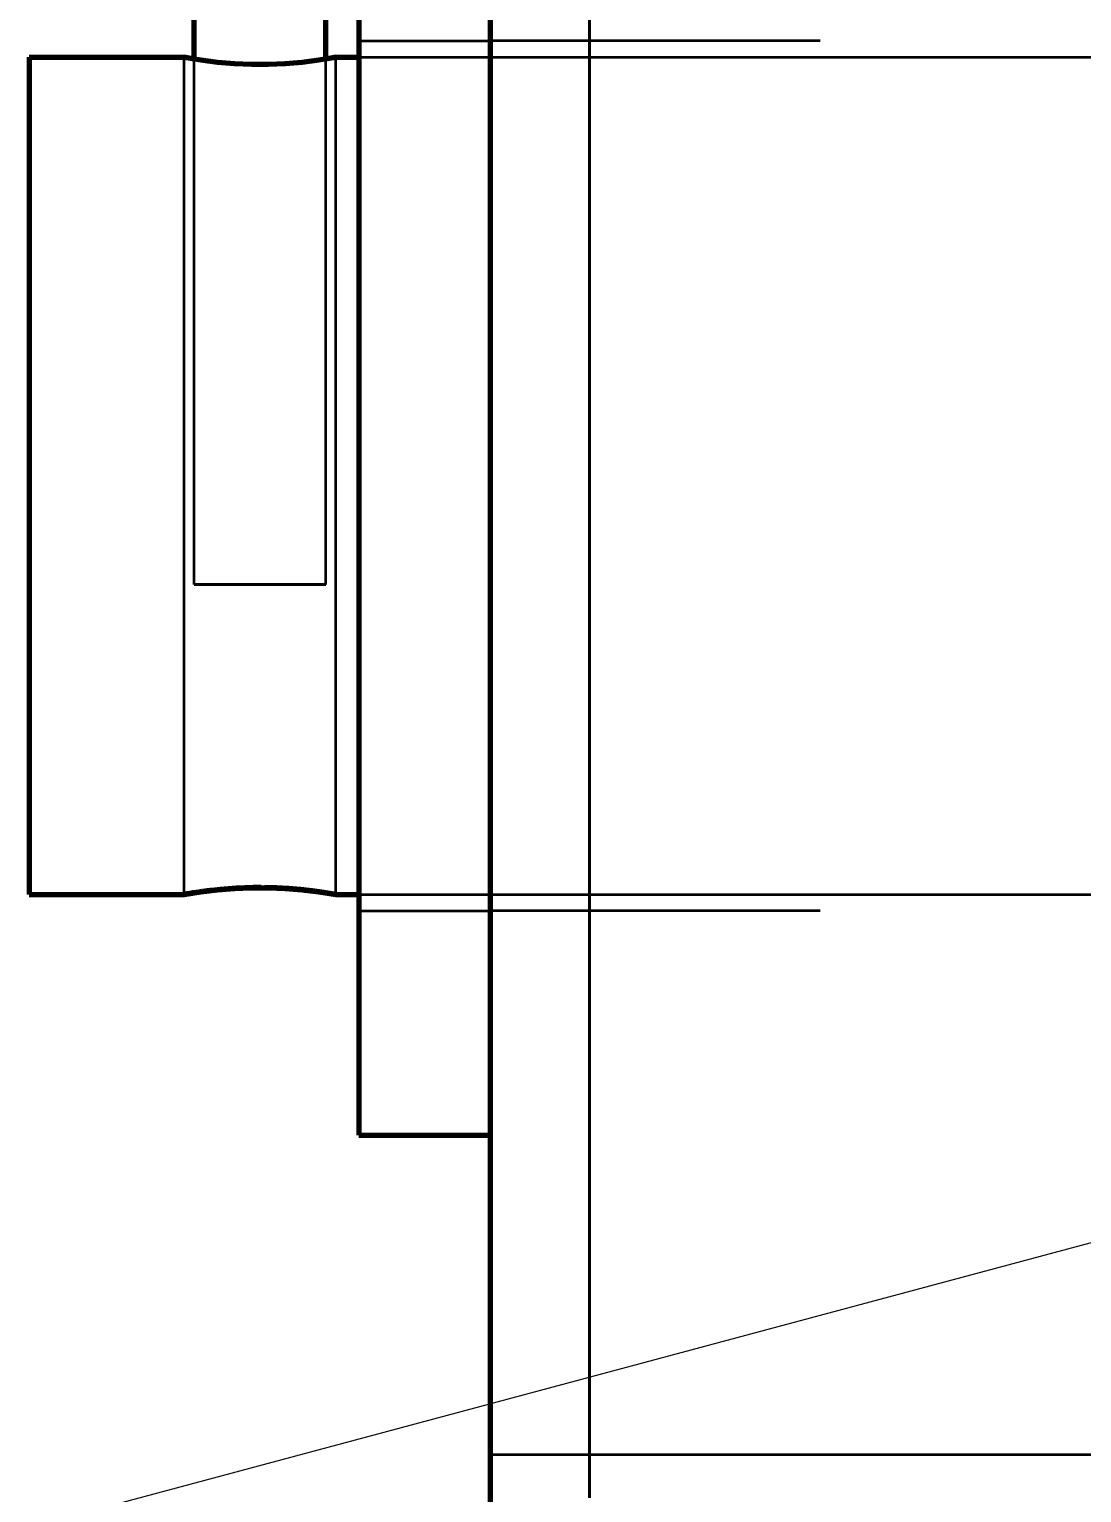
# Model space of a CAD drawing. Header units: millimetres. Extents: x 0 to 2382, y 0 to 420.
# Drawn here: x 137 to 140.194, y 227.915 to 232.355 of the extents above; entities that cross this region are included whole.
import ezdxf

# ---------------------------------------------------------------- set-up
doc = ezdxf.new("R2010")
doc.units = ezdxf.units.MM
doc.linetypes.add('IRAM-E-TRAZOS', pattern=[5, 4, -1])
for name, color, linetype, lineweight in [('01-VISIBLE', 7, 'CONTINUOUS', 70), ('02-OCULTA', 4, 'IRAM-E-TRAZOS', 35), ('04-COTA', 3, 'CONTINUOUS', 18), ('08-FINA', 5, 'CONTINUOUS', 18)]:
    doc.layers.add(name, color=color, linetype=linetype, lineweight=lineweight)
doc.styles.add('ISO3098', font='isocpeur.ttf')
doc.dimstyles.new('FLAMA-IRAM', dxfattribs={"dimtxt": 3.5, "dimasz": 3.5, "dimexe": 2, "dimexo": 1.5, "dimgap": 1, "dimtad": 1, "dimdec": 1, "dimtxsty": 'ISO3098', "dimblk": 'IRAM_FLECHA', "dimblk1": 'IRAM_FLECHA', "dimblk2": 'IRAM_FLECHA', "dimcen": 2.5, "dimclrd": 256, "dimclre": 256, "dimclrt": 256, "dimazin": 3, "dimtfac": 1, "dimtmove": 0, "dimatfit": 3, "dimlwd": 18, "dimlwe": 18})

# ---------------------------------------------------------------- blocks, each defined once
blk = doc.blocks.new('IRAM_FLECHA')
blk.add_solid([(0, 0), (-1, 0.125), (-1, -0.125)])

msp = doc.modelspace()

# ---------------------------------------------------------------- linework, layer by layer
at = {"layer": '01-VISIBLE'}
for p, q in [((137.5, 232.2649), (137.5, 232.59)), ((137.9, 232.2649), (137.9, 232.59)), ((137, 232.27), (137.47, 232.27)), ((137.93, 232.27), (138, 232.27)), ((137, 229.73), (137.47, 229.73)), ((137.93, 229.73), (138, 229.73)), ((138, 229), (138.4, 229))]:
    msp.add_line(p, q, dxfattribs=at)
for points in [[(138, 232.4), (138, 232.35), (138, 232.3), (138, 232.25), (138, 232.2), (138, 232.15), (138, 232.1), (138, 232.05), (138, 232), (138, 231.95), (138, 231.9), (138, 231.85), (138, 231.8), (138, 231.75), (138, 231.7), (138, 231.65), (138, 231.6), (138, 231.55), (138, 231.5), (138, 231.45), (138, 231.4), (138, 231.35), (138, 231.3), (138, 231.25), (138, 231.2), (138, 231.15), (138, 231.1), (138, 231.05), (138, 231), (138, 230.95), (138, 230.9), (138, 230.85), (138, 230.8), (138, 230.75), (138, 230.7), (138, 230.65), (138, 230.6), (138, 230.55), (138, 230.5), (138, 230.45), (138, 230.4), (138, 230.35), (138, 230.3), (138, 230.25), (138, 230.2), (138, 230.15), (138, 230.1), (138, 230.05), (138, 230), (138, 229.95), (138, 229.9), (138, 229.85), (138, 229.8), (138, 229.75), (138, 229.7), (138, 229.65), (138, 229.6), (138, 229.55), (138, 229.5), (138, 229.45), (138, 229.4), (138, 229.35), (138, 229.3), (138, 229.25), (138, 229.2), (138, 229.15), (138, 229.1), (138, 229.05), (138, 229)], [(138.4, 227.85), (138.4, 227.9375), (138.4, 228.025), (138.4, 228.1125), (138.4, 228.2), (138.4, 228.2875), (138.4, 228.375), (138.4, 228.4625), (138.4, 228.55), (138.4, 228.6375), (138.4, 228.725), (138.4, 228.8125), (138.4, 228.9), (138.4, 228.9875), (138.4, 229.075), (138.4, 229.1625), (138.4, 229.25), (138.4, 229.3375), (138.4, 229.425), (138.4, 229.5125), (138.4, 229.6), (138.4, 229.6875), (138.4, 229.775), (138.4, 229.8625), (138.4, 229.95), (138.4, 230.0375), (138.4, 230.125), (138.4, 230.2125), (138.4, 230.3), (138.4, 230.3875), (138.4, 230.475), (138.4, 230.5625), (138.4, 230.65), (138.4, 230.7375), (138.4, 230.825), (138.4, 230.9125), (138.4, 231), (138.4, 231.0875), (138.4, 231.175), (138.4, 231.2625), (138.4, 231.35), (138.4, 231.4375), (138.4, 231.525), (138.4, 231.6125), (138.4, 231.7), (138.4, 231.7875), (138.4, 231.875), (138.4, 231.9625), (138.4, 232.05), (138.4, 232.1375), (138.4, 232.225), (138.4, 232.3125), (138.4, 232.4)], [(137, 232.27), (137, 232.2192), (137, 232.1684), (137, 232.1176), (137, 232.0668), (137, 232.016), (137, 231.9652), (137, 231.9144), (137, 231.8636), (137, 231.8128), (137, 231.762), (137, 231.7112), (137, 231.6604), (137, 231.6096), (137, 231.5588), (137, 231.508), (137, 231.4572), (137, 231.4064), (137, 231.3556), (137, 231.3048), (137, 231.254), (137, 231.2032), (137, 231.1524), (137, 231.1016), (137, 231.0508), (137, 231), (137, 230.9492), (137, 230.8984), (137, 230.8476), (137, 230.7968), (137, 230.746), (137, 230.6952), (137, 230.6444), (137, 230.5936), (137, 230.5428), (137, 230.492), (137, 230.4412), (137, 230.3904), (137, 230.3396), (137, 230.2888), (137, 230.238), (137, 230.1872), (137, 230.1364), (137, 230.0856), (137, 230.0348), (137, 229.984), (137, 229.9332), (137, 229.8824), (137, 229.8316), (137, 229.7808), (137, 229.73)], [(137.5, 232.2649), (137.495, 232.2657), (137.49, 232.2665), (137.485, 232.2674), (137.48, 232.2682), (137.475, 232.2691), (137.47, 232.27)], [(137.47, 232.27), (137.5207, 232.2618), (137.5717, 232.2556), (137.623, 232.2514), (137.6743, 232.2493), (137.7257, 232.2493), (137.777, 232.2514), (137.8283, 232.2556), (137.8793, 232.2618), (137.93, 232.27)], [(137.93, 232.27), (137.925, 232.2691), (137.92, 232.2682), (137.915, 232.2674), (137.91, 232.2665), (137.905, 232.2657), (137.9, 232.2649)], [(137.47, 229.73), (137.5207, 229.7382), (137.5717, 229.7444), (137.623, 229.7486), (137.6743, 229.7507), (137.7257, 229.7507), (137.777, 229.7486), (137.8283, 229.7444), (137.8793, 229.7382), (137.93, 229.73)], [(137.5252, 229.7388), (137.5159, 229.7375), (137.5067, 229.7361), (137.4975, 229.7347), (137.4883, 229.7332), (137.4792, 229.7316), (137.47, 229.73)], [(137.5546, 229.7426), (137.5498, 229.742), (137.5449, 229.7414), (137.5401, 229.7408), (137.5352, 229.7402), (137.5304, 229.7395), (137.5255, 229.7389)], [(137.7039, 229.751), (137.6791, 229.7508), (137.6542, 229.7502), (137.6294, 229.749), (137.6046, 229.7474), (137.5798, 229.7452), (137.5551, 229.7426)], [(137.93, 229.73), (137.8944, 229.736), (137.8587, 229.741), (137.8228, 229.745), (137.7869, 229.748), (137.7509, 229.75), (137.7148, 229.7509)]]:
    msp.add_lwpolyline(points, dxfattribs=at)
at = {"layer": '02-OCULTA'}
for p, q in [((138, 232.32), (138.4, 232.32)), ((144.4, 232.32), (138.4, 232.32)), ((137.47, 229.73), (137.47, 232.27)), ((137.5, 230.67), (137.5, 232.2649)), ((137.9, 230.67), (137.9, 232.2649)), ((137.93, 229.73), (137.93, 232.27)), ((138, 232.27), (188, 232.27)), ((138, 229.73), (188, 229.73)), ((138, 229.68), (138.4, 229.68)), ((144.4, 229.68), (138.4, 229.68)), ((141.275, 228.03), (138.4, 228.03))]:
    msp.add_line(p, q, dxfattribs=at)
for points in [[(138, 229), (138, 229.05), (138, 229.1), (138, 229.15), (138, 229.2), (138, 229.25), (138, 229.3), (138, 229.35), (138, 229.4), (138, 229.45), (138, 229.5), (138, 229.55), (138, 229.6), (138, 229.65), (138, 229.7), (138, 229.75), (138, 229.8), (138, 229.85), (138, 229.9), (138, 229.95), (138, 230), (138, 230.05), (138, 230.1), (138, 230.15), (138, 230.2), (138, 230.25), (138, 230.3), (138, 230.35), (138, 230.4), (138, 230.45), (138, 230.5), (138, 230.55), (138, 230.6), (138, 230.65), (138, 230.7), (138, 230.75), (138, 230.8), (138, 230.85), (138, 230.9), (138, 230.95), (138, 231), (138, 231.05), (138, 231.1), (138, 231.15), (138, 231.2), (138, 231.25), (138, 231.3), (138, 231.35), (138, 231.4), (138, 231.45), (138, 231.5), (138, 231.55), (138, 231.6), (138, 231.65), (138, 231.7), (138, 231.75), (138, 231.8), (138, 231.85), (138, 231.9), (138, 231.95), (138, 232), (138, 232.05), (138, 232.1), (138, 232.15), (138, 232.2), (138, 232.25), (138, 232.3), (138, 232.35), (138, 232.4)], [(138.4, 232.4), (138.4, 232.3125), (138.4, 232.225), (138.4, 232.1375), (138.4, 232.05), (138.4, 231.9625), (138.4, 231.875), (138.4, 231.7875), (138.4, 231.7), (138.4, 231.6125), (138.4, 231.525), (138.4, 231.4375), (138.4, 231.35), (138.4, 231.2625), (138.4, 231.175), (138.4, 231.0875), (138.4, 231), (138.4, 230.9125), (138.4, 230.825), (138.4, 230.7375), (138.4, 230.65), (138.4, 230.5625), (138.4, 230.475), (138.4, 230.3875), (138.4, 230.3), (138.4, 230.2125), (138.4, 230.125), (138.4, 230.0375), (138.4, 229.95), (138.4, 229.8625), (138.4, 229.775), (138.4, 229.6875), (138.4, 229.6), (138.4, 229.5125), (138.4, 229.425), (138.4, 229.3375), (138.4, 229.25), (138.4, 229.1625), (138.4, 229.075), (138.4, 228.9875), (138.4, 228.9), (138.4, 228.8125), (138.4, 228.725), (138.4, 228.6375), (138.4, 228.55), (138.4, 228.4625), (138.4, 228.375), (138.4, 228.2875), (138.4, 228.2), (138.4, 228.1125), (138.4, 228.025), (138.4, 227.9375), (138.4, 227.85)], [(138.4, 232.4), (138.4, 232.35), (138.4, 232.3), (138.4, 232.25), (138.4, 232.2), (138.4, 232.15), (138.4, 232.1), (138.4, 232.05), (138.4, 232), (138.4, 231.95), (138.4, 231.9), (138.4, 231.85), (138.4, 231.8), (138.4, 231.75), (138.4, 231.7), (138.4, 231.65), (138.4, 231.6), (138.4, 231.55), (138.4, 231.5), (138.4, 231.45), (138.4, 231.4), (138.4, 231.35), (138.4, 231.3), (138.4, 231.25), (138.4, 231.2), (138.4, 231.15), (138.4, 231.1), (138.4, 231.05), (138.4, 231), (138.4, 230.95), (138.4, 230.9), (138.4, 230.85), (138.4, 230.8), (138.4, 230.75), (138.4, 230.7), (138.4, 230.65), (138.4, 230.6), (138.4, 230.55), (138.4, 230.5), (138.4, 230.45), (138.4, 230.4), (138.4, 230.35), (138.4, 230.3), (138.4, 230.25), (138.4, 230.2), (138.4, 230.15), (138.4, 230.1), (138.4, 230.05), (138.4, 230), (138.4, 229.95), (138.4, 229.9), (138.4, 229.85), (138.4, 229.8), (138.4, 229.75), (138.4, 229.7), (138.4, 229.65), (138.4, 229.6), (138.4, 229.55), (138.4, 229.5), (138.4, 229.45), (138.4, 229.4), (138.4, 229.35), (138.4, 229.3), (138.4, 229.25), (138.4, 229.2), (138.4, 229.15), (138.4, 229.1), (138.4, 229.05), (138.4, 229)], [(138.4, 229), (138.4, 229.05), (138.4, 229.1), (138.4, 229.15), (138.4, 229.2), (138.4, 229.25), (138.4, 229.3), (138.4, 229.35), (138.4, 229.4), (138.4, 229.45), (138.4, 229.5), (138.4, 229.55), (138.4, 229.6), (138.4, 229.65), (138.4, 229.7), (138.4, 229.75), (138.4, 229.8), (138.4, 229.85), (138.4, 229.9), (138.4, 229.95), (138.4, 230), (138.4, 230.05), (138.4, 230.1), (138.4, 230.15), (138.4, 230.2), (138.4, 230.25), (138.4, 230.3), (138.4, 230.35), (138.4, 230.4), (138.4, 230.45), (138.4, 230.5), (138.4, 230.55), (138.4, 230.6), (138.4, 230.65), (138.4, 230.7), (138.4, 230.75), (138.4, 230.8), (138.4, 230.85), (138.4, 230.9), (138.4, 230.95), (138.4, 231), (138.4, 231.05), (138.4, 231.1), (138.4, 231.15), (138.4, 231.2), (138.4, 231.25), (138.4, 231.3), (138.4, 231.35), (138.4, 231.4), (138.4, 231.45), (138.4, 231.5), (138.4, 231.55), (138.4, 231.6), (138.4, 231.65), (138.4, 231.7), (138.4, 231.75), (138.4, 231.8), (138.4, 231.85), (138.4, 231.9), (138.4, 231.95), (138.4, 232), (138.4, 232.05), (138.4, 232.1), (138.4, 232.15), (138.4, 232.2), (138.4, 232.25), (138.4, 232.3), (138.4, 232.35), (138.4, 232.4)], [(138.4, 227.913), (138.4, 227.976), (138.4, 228.039), (138.4, 228.102), (138.4, 228.165), (138.4, 228.228), (138.4, 228.291), (138.4, 228.354), (138.4, 228.417), (138.4, 228.48), (138.4, 228.543), (138.4, 228.606), (138.4, 228.669), (138.4, 228.732), (138.4, 228.795), (138.4, 228.858), (138.4, 228.921), (138.4, 228.984), (138.4, 229.047), (138.4, 229.11), (138.4, 229.173), (138.4, 229.236), (138.4, 229.299), (138.4, 229.362), (138.4, 229.425), (138.4, 229.488), (138.4, 229.551), (138.4, 229.614), (138.4, 229.677), (138.4, 229.74), (138.4, 229.803), (138.4, 229.866), (138.4, 229.929), (138.4, 229.992), (138.4, 230.055), (138.4, 230.118), (138.4, 230.181), (138.4, 230.244), (138.4, 230.307), (138.4, 230.37), (138.4, 230.433), (138.4, 230.496), (138.4, 230.559), (138.4, 230.622), (138.4, 230.685), (138.4, 230.748), (138.4, 230.811), (138.4, 230.874), (138.4, 230.937), (138.4, 231), (138.4, 231.063), (138.4, 231.126), (138.4, 231.189), (138.4, 231.252), (138.4, 231.315), (138.4, 231.378), (138.4, 231.441), (138.4, 231.504), (138.4, 231.567), (138.4, 231.63), (138.4, 231.693), (138.4, 231.756), (138.4, 231.819), (138.4, 231.882), (138.4, 231.945), (138.4, 232.008), (138.4, 232.071), (138.4, 232.134), (138.4, 232.197), (138.4, 232.26), (138.4, 232.323), (138.4, 232.386)], [(138.4, 232.386), (138.4, 232.323), (138.4, 232.26), (138.4, 232.197), (138.4, 232.134), (138.4, 232.071), (138.4, 232.008), (138.4, 231.945), (138.4, 231.882), (138.4, 231.819), (138.4, 231.756), (138.4, 231.693), (138.4, 231.63), (138.4, 231.567), (138.4, 231.504), (138.4, 231.441), (138.4, 231.378), (138.4, 231.315), (138.4, 231.252), (138.4, 231.189), (138.4, 231.126), (138.4, 231.063), (138.4, 231), (138.4, 230.937), (138.4, 230.874), (138.4, 230.811), (138.4, 230.748), (138.4, 230.685), (138.4, 230.622), (138.4, 230.559), (138.4, 230.496), (138.4, 230.433), (138.4, 230.37), (138.4, 230.307), (138.4, 230.244), (138.4, 230.181), (138.4, 230.118), (138.4, 230.055), (138.4, 229.992), (138.4, 229.929), (138.4, 229.866), (138.4, 229.803), (138.4, 229.74), (138.4, 229.677), (138.4, 229.614), (138.4, 229.551), (138.4, 229.488), (138.4, 229.425), (138.4, 229.362), (138.4, 229.299), (138.4, 229.236), (138.4, 229.173), (138.4, 229.11), (138.4, 229.047), (138.4, 228.984), (138.4, 228.921), (138.4, 228.858), (138.4, 228.795), (138.4, 228.732), (138.4, 228.669), (138.4, 228.606), (138.4, 228.543), (138.4, 228.48), (138.4, 228.417), (138.4, 228.354), (138.4, 228.291), (138.4, 228.228), (138.4, 228.165), (138.4, 228.102), (138.4, 228.039), (138.4, 227.976), (138.4, 227.913)], [(138.4, 228.03), (138.4, 228.0803), (138.4, 228.1307), (138.4, 228.181), (138.4, 228.2314), (138.4, 228.2817), (138.4, 228.332), (138.4, 228.3824), (138.4, 228.4327), (138.4, 228.4831), (138.4, 228.5334), (138.4, 228.5837), (138.4, 228.6341), (138.4, 228.6844), (138.4, 228.7347), (138.4, 228.7851), (138.4, 228.8354), (138.4, 228.8858), (138.4, 228.9361), (138.4, 228.9864), (138.4, 229.0368), (138.4, 229.0871), (138.4, 229.1375), (138.4, 229.1878), (138.4, 229.2381), (138.4, 229.2885), (138.4, 229.3388), (138.4, 229.3892), (138.4, 229.4395), (138.4, 229.4898), (138.4, 229.5402), (138.4, 229.5905), (138.4, 229.6408), (138.4, 229.6912), (138.4, 229.7415), (138.4, 229.7919), (138.4, 229.8422), (138.4, 229.8925), (138.4, 229.9429), (138.4, 229.9932), (138.4, 230.0436), (138.4, 230.0939), (138.4, 230.1442), (138.4, 230.1946), (138.4, 230.2449), (138.4, 230.2953), (138.4, 230.3456), (138.4, 230.3959), (138.4, 230.4463), (138.4, 230.4966), (138.4, 230.5469), (138.4, 230.5973), (138.4, 230.6476), (138.4, 230.698), (138.4, 230.7483), (138.4, 230.7986), (138.4, 230.849), (138.4, 230.8993), (138.4, 230.9497), (138.4, 231), (138.4, 231.0503), (138.4, 231.1007), (138.4, 231.151), (138.4, 231.2014), (138.4, 231.2517), (138.4, 231.302), (138.4, 231.3524), (138.4, 231.4027), (138.4, 231.4531), (138.4, 231.5034), (138.4, 231.5537), (138.4, 231.6041), (138.4, 231.6544), (138.4, 231.7047), (138.4, 231.7551), (138.4, 231.8054), (138.4, 231.8558), (138.4, 231.9061), (138.4, 231.9564), (138.4, 232.0068), (138.4, 232.0571), (138.4, 232.1075), (138.4, 232.1578), (138.4, 232.2081), (138.4, 232.2585), (138.4, 232.3088), (138.4, 232.3592)], [(138.4, 232.3592), (138.4, 232.3088), (138.4, 232.2585), (138.4, 232.2081), (138.4, 232.1578), (138.4, 232.1075), (138.4, 232.0571), (138.4, 232.0068), (138.4, 231.9564), (138.4, 231.9061), (138.4, 231.8558), (138.4, 231.8054), (138.4, 231.7551), (138.4, 231.7047), (138.4, 231.6544), (138.4, 231.6041), (138.4, 231.5537), (138.4, 231.5034), (138.4, 231.4531), (138.4, 231.4027), (138.4, 231.3524), (138.4, 231.302), (138.4, 231.2517), (138.4, 231.2014), (138.4, 231.151), (138.4, 231.1007), (138.4, 231.0503), (138.4, 231), (138.4, 230.9497), (138.4, 230.8993), (138.4, 230.849), (138.4, 230.7986), (138.4, 230.7483), (138.4, 230.698), (138.4, 230.6476), (138.4, 230.5973), (138.4, 230.5469), (138.4, 230.4966), (138.4, 230.4463), (138.4, 230.3959), (138.4, 230.3456), (138.4, 230.2953), (138.4, 230.2449), (138.4, 230.1946), (138.4, 230.1442), (138.4, 230.0939), (138.4, 230.0436), (138.4, 229.9932), (138.4, 229.9429), (138.4, 229.8925), (138.4, 229.8422), (138.4, 229.7919), (138.4, 229.7415), (138.4, 229.6912), (138.4, 229.6408), (138.4, 229.5905), (138.4, 229.5402), (138.4, 229.4898), (138.4, 229.4395), (138.4, 229.3892), (138.4, 229.3388), (138.4, 229.2885), (138.4, 229.2381), (138.4, 229.1878), (138.4, 229.1375), (138.4, 229.0871), (138.4, 229.0368), (138.4, 228.9864), (138.4, 228.9361), (138.4, 228.8858), (138.4, 228.8354), (138.4, 228.7851), (138.4, 228.7347), (138.4, 228.6844), (138.4, 228.6341), (138.4, 228.5837), (138.4, 228.5334), (138.4, 228.4831), (138.4, 228.4327), (138.4, 228.3824), (138.4, 228.332), (138.4, 228.2817), (138.4, 228.2314), (138.4, 228.181), (138.4, 228.1307), (138.4, 228.0803), (138.4, 228.03)], [(138.7, 227.913), (138.7, 227.976), (138.7, 228.039), (138.7, 228.102), (138.7, 228.165), (138.7, 228.228), (138.7, 228.291), (138.7, 228.354), (138.7, 228.417), (138.7, 228.48), (138.7, 228.543), (138.7, 228.606), (138.7, 228.669), (138.7, 228.732), (138.7, 228.795), (138.7, 228.858), (138.7, 228.921), (138.7, 228.984), (138.7, 229.047), (138.7, 229.11), (138.7, 229.173), (138.7, 229.236), (138.7, 229.299), (138.7, 229.362), (138.7, 229.425), (138.7, 229.488), (138.7, 229.551), (138.7, 229.614), (138.7, 229.677), (138.7, 229.74), (138.7, 229.803), (138.7, 229.866), (138.7, 229.929), (138.7, 229.992), (138.7, 230.055), (138.7, 230.118), (138.7, 230.181), (138.7, 230.244), (138.7, 230.307), (138.7, 230.37), (138.7, 230.433), (138.7, 230.496), (138.7, 230.559), (138.7, 230.622), (138.7, 230.685), (138.7, 230.748), (138.7, 230.811), (138.7, 230.874), (138.7, 230.937), (138.7, 231), (138.7, 231.063), (138.7, 231.126), (138.7, 231.189), (138.7, 231.252), (138.7, 231.315), (138.7, 231.378), (138.7, 231.441), (138.7, 231.504), (138.7, 231.567), (138.7, 231.63), (138.7, 231.693), (138.7, 231.756), (138.7, 231.819), (138.7, 231.882), (138.7, 231.945), (138.7, 232.008), (138.7, 232.071), (138.7, 232.134), (138.7, 232.197), (138.7, 232.26), (138.7, 232.323), (138.7, 232.386)], [(138.7, 232.386), (138.7, 232.323), (138.7, 232.26), (138.7, 232.197), (138.7, 232.134), (138.7, 232.071), (138.7, 232.008), (138.7, 231.945), (138.7, 231.882), (138.7, 231.819), (138.7, 231.756), (138.7, 231.693), (138.7, 231.63), (138.7, 231.567), (138.7, 231.504), (138.7, 231.441), (138.7, 231.378), (138.7, 231.315), (138.7, 231.252), (138.7, 231.189), (138.7, 231.126), (138.7, 231.063), (138.7, 231), (138.7, 230.937), (138.7, 230.874), (138.7, 230.811), (138.7, 230.748), (138.7, 230.685), (138.7, 230.622), (138.7, 230.559), (138.7, 230.496), (138.7, 230.433), (138.7, 230.37), (138.7, 230.307), (138.7, 230.244), (138.7, 230.181), (138.7, 230.118), (138.7, 230.055), (138.7, 229.992), (138.7, 229.929), (138.7, 229.866), (138.7, 229.803), (138.7, 229.74), (138.7, 229.677), (138.7, 229.614), (138.7, 229.551), (138.7, 229.488), (138.7, 229.425), (138.7, 229.362), (138.7, 229.299), (138.7, 229.236), (138.7, 229.173), (138.7, 229.11), (138.7, 229.047), (138.7, 228.984), (138.7, 228.921), (138.7, 228.858), (138.7, 228.795), (138.7, 228.732), (138.7, 228.669), (138.7, 228.606), (138.7, 228.543), (138.7, 228.48), (138.7, 228.417), (138.7, 228.354), (138.7, 228.291), (138.7, 228.228), (138.7, 228.165), (138.7, 228.102), (138.7, 228.039), (138.7, 227.976), (138.7, 227.913)], [(138.7, 227.9), (138.7, 227.962), (138.7, 228.024), (138.7, 228.086), (138.7, 228.148), (138.7, 228.21), (138.7, 228.272), (138.7, 228.334), (138.7, 228.396), (138.7, 228.458), (138.7, 228.52), (138.7, 228.582), (138.7, 228.644), (138.7, 228.706), (138.7, 228.768), (138.7, 228.83), (138.7, 228.892), (138.7, 228.954), (138.7, 229.016), (138.7, 229.078), (138.7, 229.14), (138.7, 229.202), (138.7, 229.264), (138.7, 229.326), (138.7, 229.388), (138.7, 229.45), (138.7, 229.512), (138.7, 229.574), (138.7, 229.636), (138.7, 229.698), (138.7, 229.76), (138.7, 229.822), (138.7, 229.884), (138.7, 229.946), (138.7, 230.008), (138.7, 230.07), (138.7, 230.132), (138.7, 230.194), (138.7, 230.256), (138.7, 230.318), (138.7, 230.38), (138.7, 230.442), (138.7, 230.504), (138.7, 230.566), (138.7, 230.628), (138.7, 230.69), (138.7, 230.752), (138.7, 230.814), (138.7, 230.876), (138.7, 230.938), (138.7, 231), (138.7, 231.062), (138.7, 231.124), (138.7, 231.186), (138.7, 231.248), (138.7, 231.31), (138.7, 231.372), (138.7, 231.434), (138.7, 231.496), (138.7, 231.558), (138.7, 231.62), (138.7, 231.682), (138.7, 231.744), (138.7, 231.806), (138.7, 231.868), (138.7, 231.93), (138.7, 231.992), (138.7, 232.054), (138.7, 232.116), (138.7, 232.178), (138.7, 232.24), (138.7, 232.302), (138.7, 232.364)], [(138.7, 232.364), (138.7, 232.302), (138.7, 232.24), (138.7, 232.178), (138.7, 232.116), (138.7, 232.054), (138.7, 231.992), (138.7, 231.93), (138.7, 231.868), (138.7, 231.806), (138.7, 231.744), (138.7, 231.682), (138.7, 231.62), (138.7, 231.558), (138.7, 231.496), (138.7, 231.434), (138.7, 231.372), (138.7, 231.31), (138.7, 231.248), (138.7, 231.186), (138.7, 231.124), (138.7, 231.062), (138.7, 231), (138.7, 230.938), (138.7, 230.876), (138.7, 230.814), (138.7, 230.752), (138.7, 230.69), (138.7, 230.628), (138.7, 230.566), (138.7, 230.504), (138.7, 230.442), (138.7, 230.38), (138.7, 230.318), (138.7, 230.256), (138.7, 230.194), (138.7, 230.132), (138.7, 230.07), (138.7, 230.008), (138.7, 229.946), (138.7, 229.884), (138.7, 229.822), (138.7, 229.76), (138.7, 229.698), (138.7, 229.636), (138.7, 229.574), (138.7, 229.512), (138.7, 229.45), (138.7, 229.388), (138.7, 229.326), (138.7, 229.264), (138.7, 229.202), (138.7, 229.14), (138.7, 229.078), (138.7, 229.016), (138.7, 228.954), (138.7, 228.892), (138.7, 228.83), (138.7, 228.768), (138.7, 228.706), (138.7, 228.644), (138.7, 228.582), (138.7, 228.52), (138.7, 228.458), (138.7, 228.396), (138.7, 228.334), (138.7, 228.272), (138.7, 228.21), (138.7, 228.148), (138.7, 228.086), (138.7, 228.024), (138.7, 227.962), (138.7, 227.9)], [(138, 232.32), (138, 232.2692), (138, 232.2185), (138, 232.1677), (138, 232.1169), (138, 232.0662), (138, 232.0154), (138, 231.9646), (138, 231.9138), (138, 231.8631), (138, 231.8123), (138, 231.7615), (138, 231.7108), (138, 231.66), (138, 231.6092), (138, 231.5585), (138, 231.5077), (138, 231.4569), (138, 231.4062), (138, 231.3554), (138, 231.3046), (138, 231.2538), (138, 231.2031), (138, 231.1523), (138, 231.1015), (138, 231.0508), (138, 231), (138, 230.9492), (138, 230.8985), (138, 230.8477), (138, 230.7969), (138, 230.7462), (138, 230.6954), (138, 230.6446), (138, 230.5938), (138, 230.5431), (138, 230.4923), (138, 230.4415), (138, 230.3908), (138, 230.34), (138, 230.2892), (138, 230.2385), (138, 230.1877), (138, 230.1369), (138, 230.0862), (138, 230.0354), (138, 229.9846), (138, 229.9338), (138, 229.8831), (138, 229.8323), (138, 229.7815), (138, 229.7308), (138, 229.68)], [(138, 229.68), (138, 229.7308), (138, 229.7815), (138, 229.8323), (138, 229.8831), (138, 229.9338), (138, 229.9846), (138, 230.0354), (138, 230.0862), (138, 230.1369), (138, 230.1877), (138, 230.2385), (138, 230.2892), (138, 230.34), (138, 230.3908), (138, 230.4415), (138, 230.4923), (138, 230.5431), (138, 230.5938), (138, 230.6446), (138, 230.6954), (138, 230.7462), (138, 230.7969), (138, 230.8477), (138, 230.8985), (138, 230.9492), (138, 231), (138, 231.0508), (138, 231.1015), (138, 231.1523), (138, 231.2031), (138, 231.2538), (138, 231.3046), (138, 231.3554), (138, 231.4062), (138, 231.4569), (138, 231.5077), (138, 231.5585), (138, 231.6092), (138, 231.66), (138, 231.7108), (138, 231.7615), (138, 231.8123), (138, 231.8631), (138, 231.9138), (138, 231.9646), (138, 232.0154), (138, 232.0662), (138, 232.1169), (138, 232.1677), (138, 232.2185), (138, 232.2692), (138, 232.32)], [(138.4, 229.68), (138.4, 229.7308), (138.4, 229.7815), (138.4, 229.8323), (138.4, 229.8831), (138.4, 229.9338), (138.4, 229.9846), (138.4, 230.0354), (138.4, 230.0862), (138.4, 230.1369), (138.4, 230.1877), (138.4, 230.2385), (138.4, 230.2892), (138.4, 230.34), (138.4, 230.3908), (138.4, 230.4415), (138.4, 230.4923), (138.4, 230.5431), (138.4, 230.5938), (138.4, 230.6446), (138.4, 230.6954), (138.4, 230.7462), (138.4, 230.7969), (138.4, 230.8477), (138.4, 230.8985), (138.4, 230.9492), (138.4, 231), (138.4, 231.0508), (138.4, 231.1015), (138.4, 231.1523), (138.4, 231.2031), (138.4, 231.2538), (138.4, 231.3046), (138.4, 231.3554), (138.4, 231.4062), (138.4, 231.4569), (138.4, 231.5077), (138.4, 231.5585), (138.4, 231.6092), (138.4, 231.66), (138.4, 231.7108), (138.4, 231.7615), (138.4, 231.8123), (138.4, 231.8631), (138.4, 231.9138), (138.4, 231.9646), (138.4, 232.0154), (138.4, 232.0662), (138.4, 232.1169), (138.4, 232.1677), (138.4, 232.2185), (138.4, 232.2692), (138.4, 232.32)], [(138.4, 232.32), (138.4, 232.2692), (138.4, 232.2185), (138.4, 232.1677), (138.4, 232.1169), (138.4, 232.0662), (138.4, 232.0154), (138.4, 231.9646), (138.4, 231.9138), (138.4, 231.8631), (138.4, 231.8123), (138.4, 231.7615), (138.4, 231.7108), (138.4, 231.66), (138.4, 231.6092), (138.4, 231.5585), (138.4, 231.5077), (138.4, 231.4569), (138.4, 231.4062), (138.4, 231.3554), (138.4, 231.3046), (138.4, 231.2538), (138.4, 231.2031), (138.4, 231.1523), (138.4, 231.1015), (138.4, 231.0508), (138.4, 231), (138.4, 230.9492), (138.4, 230.8985), (138.4, 230.8477), (138.4, 230.7969), (138.4, 230.7462), (138.4, 230.6954), (138.4, 230.6446), (138.4, 230.5938), (138.4, 230.5431), (138.4, 230.4923), (138.4, 230.4415), (138.4, 230.3908), (138.4, 230.34), (138.4, 230.2892), (138.4, 230.2385), (138.4, 230.1877), (138.4, 230.1369), (138.4, 230.0862), (138.4, 230.0354), (138.4, 229.9846), (138.4, 229.9338), (138.4, 229.8831), (138.4, 229.8323), (138.4, 229.7815), (138.4, 229.7308), (138.4, 229.68)], [(138.4, 232.32), (138.4, 232.2692), (138.4, 232.2185), (138.4, 232.1677), (138.4, 232.1169), (138.4, 232.0662), (138.4, 232.0154), (138.4, 231.9646), (138.4, 231.9138), (138.4, 231.8631), (138.4, 231.8123), (138.4, 231.7615), (138.4, 231.7108), (138.4, 231.66), (138.4, 231.6092), (138.4, 231.5585), (138.4, 231.5077), (138.4, 231.4569), (138.4, 231.4062), (138.4, 231.3554), (138.4, 231.3046), (138.4, 231.2538), (138.4, 231.2031), (138.4, 231.1523), (138.4, 231.1015), (138.4, 231.0508), (138.4, 231), (138.4, 230.9492), (138.4, 230.8985), (138.4, 230.8477), (138.4, 230.7969), (138.4, 230.7462), (138.4, 230.6954), (138.4, 230.6446), (138.4, 230.5938), (138.4, 230.5431), (138.4, 230.4923), (138.4, 230.4415), (138.4, 230.3908), (138.4, 230.34), (138.4, 230.2892), (138.4, 230.2385), (138.4, 230.1877), (138.4, 230.1369), (138.4, 230.0862), (138.4, 230.0354), (138.4, 229.9846), (138.4, 229.9338), (138.4, 229.8831), (138.4, 229.8323), (138.4, 229.7815), (138.4, 229.7308), (138.4, 229.68)], [(138.4, 229.68), (138.4, 229.7308), (138.4, 229.7815), (138.4, 229.8323), (138.4, 229.8831), (138.4, 229.9338), (138.4, 229.9846), (138.4, 230.0354), (138.4, 230.0862), (138.4, 230.1369), (138.4, 230.1877), (138.4, 230.2385), (138.4, 230.2892), (138.4, 230.34), (138.4, 230.3908), (138.4, 230.4415), (138.4, 230.4923), (138.4, 230.5431), (138.4, 230.5938), (138.4, 230.6446), (138.4, 230.6954), (138.4, 230.7462), (138.4, 230.7969), (138.4, 230.8477), (138.4, 230.8985), (138.4, 230.9492), (138.4, 231), (138.4, 231.0508), (138.4, 231.1015), (138.4, 231.1523), (138.4, 231.2031), (138.4, 231.2538), (138.4, 231.3046), (138.4, 231.3554), (138.4, 231.4062), (138.4, 231.4569), (138.4, 231.5077), (138.4, 231.5585), (138.4, 231.6092), (138.4, 231.66), (138.4, 231.7108), (138.4, 231.7615), (138.4, 231.8123), (138.4, 231.8631), (138.4, 231.9138), (138.4, 231.9646), (138.4, 232.0154), (138.4, 232.0662), (138.4, 232.1169), (138.4, 232.1677), (138.4, 232.2185), (138.4, 232.2692), (138.4, 232.32)], [(137, 229.73), (137, 229.7808), (137, 229.8316), (137, 229.8824), (137, 229.9332), (137, 229.984), (137, 230.0348), (137, 230.0856), (137, 230.1364), (137, 230.1872), (137, 230.238), (137, 230.2888), (137, 230.3396), (137, 230.3904), (137, 230.4412), (137, 230.492), (137, 230.5428), (137, 230.5936), (137, 230.6444), (137, 230.6952), (137, 230.746), (137, 230.7968), (137, 230.8476), (137, 230.8984), (137, 230.9492), (137, 231), (137, 231.0508), (137, 231.1016), (137, 231.1524), (137, 231.2032), (137, 231.254), (137, 231.3048), (137, 231.3556), (137, 231.4064), (137, 231.4572), (137, 231.508), (137, 231.5588), (137, 231.6096), (137, 231.6604), (137, 231.7112), (137, 231.762), (137, 231.8128), (137, 231.8636), (137, 231.9144), (137, 231.9652), (137, 232.016), (137, 232.0668), (137, 232.1176), (137, 232.1684), (137, 232.2192), (137, 232.27)], [(137.9, 232.2649), (137.8503, 232.258), (137.8003, 232.253), (137.7502, 232.25), (137.7, 232.249), (137.6498, 232.25), (137.5997, 232.253), (137.5497, 232.258), (137.5, 232.2649)], [(137.9, 230.67), (137.85, 230.67), (137.8, 230.67), (137.75, 230.67), (137.7, 230.67), (137.65, 230.67), (137.6, 230.67), (137.55, 230.67), (137.5, 230.67)], [(137.5, 230.67), (137.55, 230.67), (137.6, 230.67), (137.65, 230.67), (137.7, 230.67), (137.75, 230.67), (137.8, 230.67), (137.85, 230.67), (137.9, 230.67)], [(137.5255, 229.7389), (137.5255, 229.7389), (137.5254, 229.7389), (137.5253, 229.7388), (137.5253, 229.7388), (137.5252, 229.7388), (137.5252, 229.7388)], [(137.5551, 229.7426), (137.555, 229.7426), (137.5549, 229.7426), (137.5549, 229.7426), (137.5548, 229.7426), (137.5547, 229.7426), (137.5546, 229.7426)], [(137.7148, 229.7509), (137.713, 229.7509), (137.7112, 229.751), (137.7094, 229.751), (137.7076, 229.751), (137.7058, 229.751), (137.7039, 229.751)]]:
    msp.add_lwpolyline(points, dxfattribs=at)
at = {"layer": '08-FINA'}
msp.add_line((109.8636, 220.5358), (144.3021, 229.7681), dxfattribs=at)

# ---------------------------------------------------------------- dimensions: what is measured, and where the dimension line sits
at = {"layer": '04-COTA'}
msp.add_linear_dim(base=(126, 213.5), p1=(147, 213.5), p2=(160, 304.8869), angle=90, dimstyle='FLAMA-IRAM', override={"dimlfac": 10}, dxfattribs=at).render()

doc.saveas('drawing.dxf')
